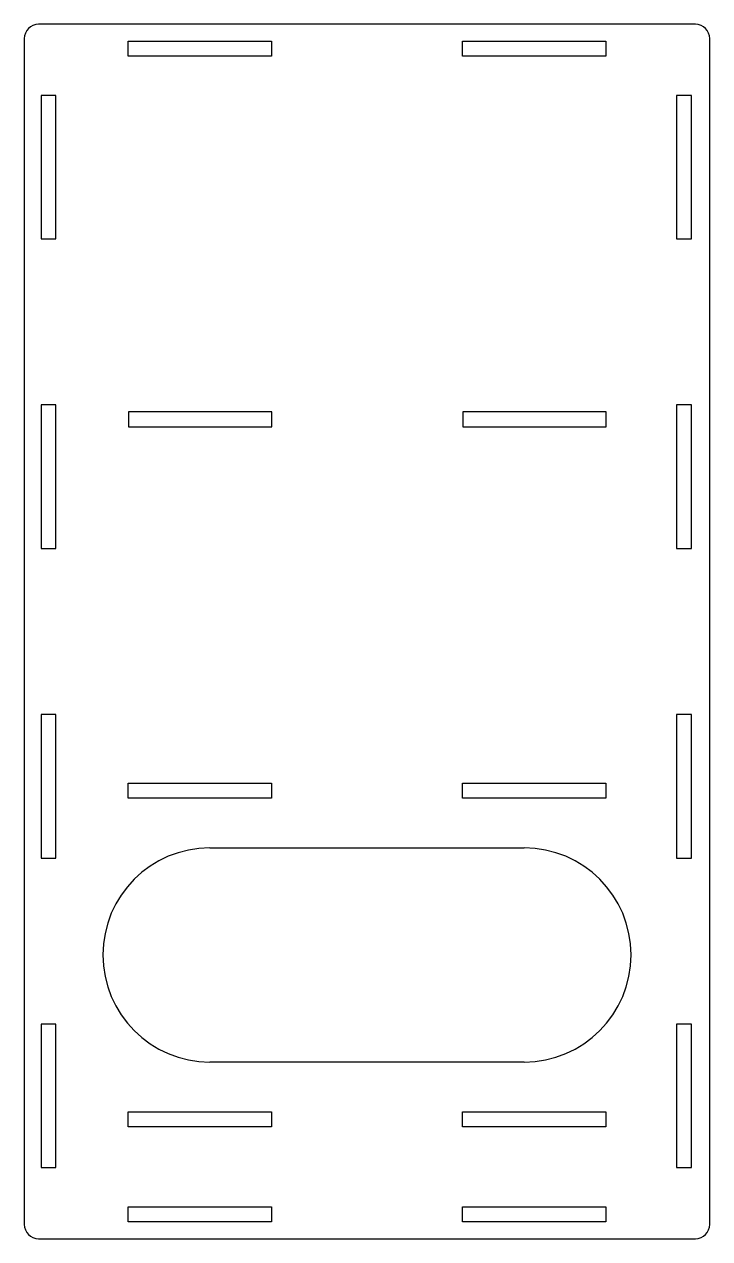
# Model space of a CAD drawing. Header units: millimetres. Extents: x 0 to 240, y 0 to 425.
import ezdxf

# ---------------------------------------------------------------- set-up
doc = ezdxf.new("R2010")
doc.units = ezdxf.units.MM

msp = doc.modelspace()

# ---------------------------------------------------------------- linework, layer by layer
at = {"color": 7, "linetype": 'Continuous', "lineweight": 25}
for p, q in [((235, 425), (5, 425)), ((0, 420), (0, 5)), ((36.4, 413.9), (36.4, 419.1)), ((36.4, 419.1), (86.6, 419.1)), ((86.6, 419.1), (86.6, 413.9)), ((153.4, 413.9), (153.4, 419.1)), ((153.4, 419.1), (203.6, 419.1)), ((203.6, 419.1), (203.6, 413.9)), ((240, 5), (240, 420)), ((86.6, 413.9), (36.4, 413.9)), ((203.6, 413.9), (153.4, 413.9)), ((11.1, 400.1), (5.9, 400.1)), ((5.9, 400.1), (5.9, 349.9)), ((11.1, 349.9), (11.1, 400.1)), ((228.4, 400.1), (228.4, 349.9)), ((233.6, 400.1), (228.4, 400.1)), ((233.6, 349.9), (233.6, 400.1)), ((5.9, 349.9), (11.1, 349.9)), ((228.4, 349.9), (233.6, 349.9)), ((11.1, 291.77), (5.9, 291.77)), ((5.9, 291.77), (5.9, 241.57)), ((11.1, 241.57), (11.1, 291.77)), ((86.7, 289.38), (36.5, 289.38)), ((36.5, 289.38), (36.5, 284.18)), ((86.7, 284.18), (86.7, 289.38)), ((203.7, 289.38), (153.5, 289.38)), ((153.5, 289.38), (153.5, 284.18)), ((203.7, 284.18), (203.7, 289.38)), ((228.4, 291.77), (228.4, 241.57)), ((233.6, 291.77), (228.4, 291.77)), ((233.6, 241.57), (233.6, 291.77)), ((36.5, 284.18), (86.7, 284.18)), ((153.5, 284.18), (203.7, 284.18)), ((5.9, 241.57), (11.1, 241.57)), ((228.4, 241.57), (233.6, 241.57)), ((11.1, 183.43), (5.9, 183.43)), ((5.9, 183.43), (5.9, 133.23)), ((11.1, 133.23), (11.1, 183.43)), ((228.4, 183.43), (228.4, 133.23)), ((233.6, 183.43), (228.4, 183.43)), ((233.6, 133.23), (233.6, 183.43)), ((36.4, 159.38), (86.6, 159.38)), ((36.4, 154.18), (36.4, 159.38)), ((86.6, 159.38), (86.6, 154.18)), ((153.4, 159.38), (203.6, 159.38)), ((153.4, 154.18), (153.4, 159.38)), ((203.6, 159.38), (203.6, 154.18)), ((86.6, 154.18), (36.4, 154.18)), ((203.6, 154.18), (153.4, 154.18)), ((65, 136.78), (175, 136.78)), ((5.9, 133.23), (11.1, 133.23)), ((228.4, 133.23), (233.6, 133.23)), ((11.1, 75.1), (5.9, 75.1)), ((5.9, 75.1), (5.9, 24.9)), ((11.1, 24.9), (11.1, 75.1)), ((228.4, 75.1), (228.4, 24.9)), ((233.6, 75.1), (228.4, 75.1)), ((233.6, 24.9), (233.6, 75.1)), ((175, 61.84), (65, 61.84)), ((36.4, 44.38), (86.6, 44.38)), ((36.4, 39.18), (36.4, 44.38)), ((86.6, 44.38), (86.6, 39.18)), ((153.4, 44.38), (203.6, 44.38)), ((153.4, 39.18), (153.4, 44.38)), ((203.6, 44.38), (203.6, 39.18)), ((86.6, 39.18), (36.4, 39.18)), ((203.6, 39.18), (153.4, 39.18)), ((5.9, 24.9), (11.1, 24.9)), ((228.4, 24.9), (233.6, 24.9)), ((36.4, 11.1), (86.6, 11.1)), ((36.4, 5.9), (36.4, 11.1)), ((86.6, 11.1), (86.6, 5.9)), ((153.4, 11.1), (203.6, 11.1)), ((153.4, 5.9), (153.4, 11.1)), ((203.6, 11.1), (203.6, 5.9)), ((86.6, 5.9), (36.4, 5.9)), ((203.6, 5.9), (153.4, 5.9)), ((5, 0), (235, 0))]:
    msp.add_line(p, q, dxfattribs=at)
for centre, radius, start, end in [((5, 420), 5, 90, 180), ((235, 420), 5, 0, 90), ((65, 99.31), 37.47, 90, 270), ((175, 99.31), 37.47, 270, 90), ((5, 5), 5, 180, 270), ((235, 5), 5, 270, 0)]:
    msp.add_arc(centre, radius, start, end, dxfattribs=at)

doc.saveas('drawing.dxf')
